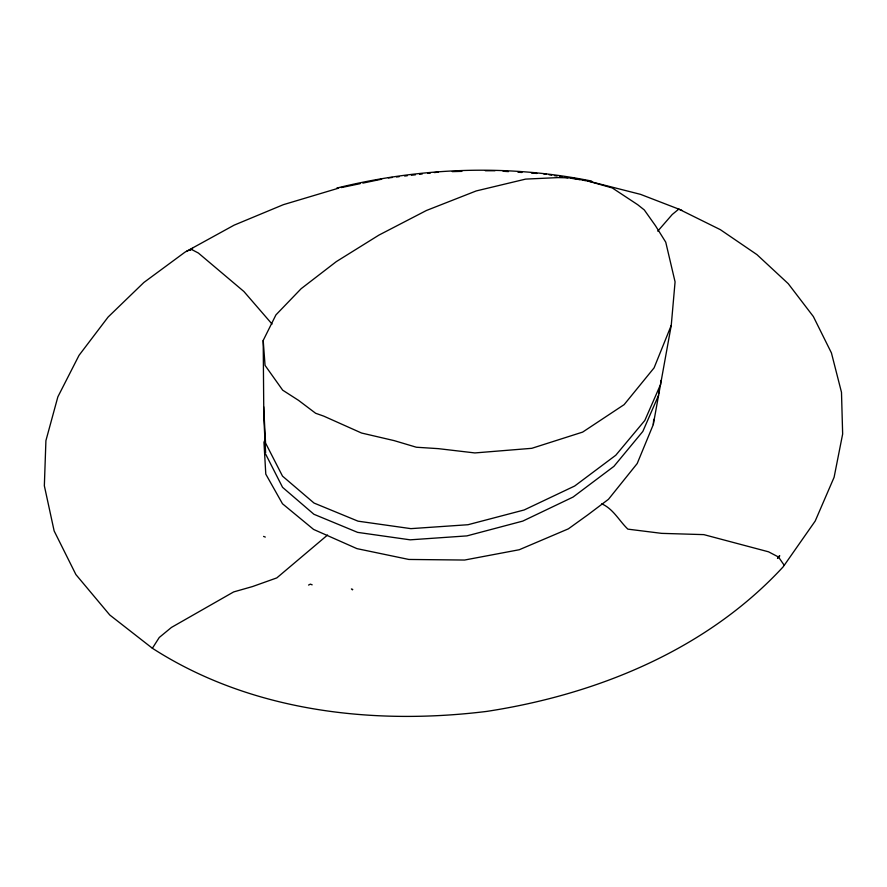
<?xml version="1.0" encoding="UTF-8"?>
<svg xmlns="http://www.w3.org/2000/svg" width="887" height="887" viewBox="0 0 887 887"><rect width="100%" height="100%" fill="white"/><g stroke="black" fill="none" stroke-linecap="round" stroke-linejoin="round"><path stroke-width="1.33" d="M660.837 380.479L660.571 384.481L644.816 420.471L615.778 455.242L574.709 485.998L524.162 509.97L467.97 524.727L410.892 528.641L358.026 521.168L314.031 503.051L282.51 476.131L265.557 443.034L263.672 406.745M658.642 394.005L658.919 389.992M264.869 439.963L263.96 442.291L265.79 474.135L282.487 503.761L313.588 529.428L356.94 548.632L408.829 559.453L464.588 560.041L519.239 549.74L568.379 528.84L587.992 514.726L608.482 499.281L637.199 463.535L653.287 424.574L653.708 419.363M653.287 424.574L671.248 325.374L675.074 281.878L665.749 242.173L655.46 225.708L644.284 209.931L637.686 204.697L612.285 187.955L588.391 181.17L571.86 177.921L558.111 177.6L525.625 179.107L476.219 190.938L426.436 210.485L378.937 235.099L336.328 261.61L301.137 288.707L275.924 314.907L263.195 340.453L263.827 417.866L265.634 452.869M778.143 556.836L777.511 558.411L779.773 555.794L778.143 556.836L768.541 551.814L703.823 534.628L661.658 533.364L627.863 529.14C619.093 520.758 613.438 509.005 601.73 503.816M671.248 325.374L654.096 367.85L624.138 404.627L582.648 432.102L531.801 448.312L474.878 452.935L438.311 448.645L416.38 447.236L394.216 440.639L361.574 433.033L323.733 416.125L315.628 413.264L298.509 400.336L282.676 390.169L265.058 365.389L263.195 340.453M658.553 395.347L642.842 431.415L613.904 466.374L573.057 497.064L522.787 521.09L466.917 535.892L410.182 539.828L357.627 532.377L313.909 514.272L282.565 487.34L265.712 454.222M657.755 231.152L672.224 214.51L678.788 209.099L720.333 229.655L756.933 254.613L788.233 283.663L813.368 316.559L831.429 352.926L841.486 392.309L842.65 434.031L834.102 477.284L815.208 521.035L783.188 566.804C706.429 649.949 596.818 694.532 486.641 711.418C372.562 725.455 250.666 711.518 152.387 648.264L159.25 637.487L171.446 627.431L233.647 591.928L252.507 586.562L276.811 577.903L327.536 535.038M191.525 249.447L192.557 248.382L189.796 250.134L191.525 249.447L198.344 253.017L243.892 291.49L272.043 324.054M352.294 589.855L352.76 589.456L351.407 588.935M152.387 648.264L109.788 615.013L75.894 574.554L54.14 530.925L44.35 485.799L45.913 440.662L57.866 396.833L79.032 355.343L108.125 317.025L143.86 282.487L184.995 252.152L234.146 225.143L283.363 204.675L338.646 188.144M308.554 585.065L310.361 584.145L312.169 584.832M186.536 251.276L191.248 249.302M336.783 188.088C419.961 167.51 507.475 164.062 591.596 181.07M341.329 187.578L360.144 183.664M362.838 183.11L381.654 179.196M263.572 536.413L265.302 537.067M388.384 177.921L392.442 177.444M396.5 176.979L399.217 176.668M404.627 176.036L407.333 175.726M411.391 175.249L415.46 174.783M419.518 174.307L422.223 173.996M427.645 173.364L430.35 173.054M434.408 172.577L438.466 172.111M452.248 171.623L461.905 171.368M485.366 170.747L494.968 170.747M503.084 171.269L508.495 171.612M517.953 172.222L522.011 172.488M531.479 173.098L536.89 173.442M543.653 173.885L546.337 174.307M549.02 174.739L551.703 175.171M554.386 175.604L557.069 176.036M559.752 176.458L562.436 176.89M565.119 177.322L567.802 177.755M570.496 178.176L579.887 179.684M582.571 180.116L585.254 180.549M587.937 180.981L640.547 194.364L681.837 210.297M778.531 557.047L784.263 565.352"/></g></svg>
